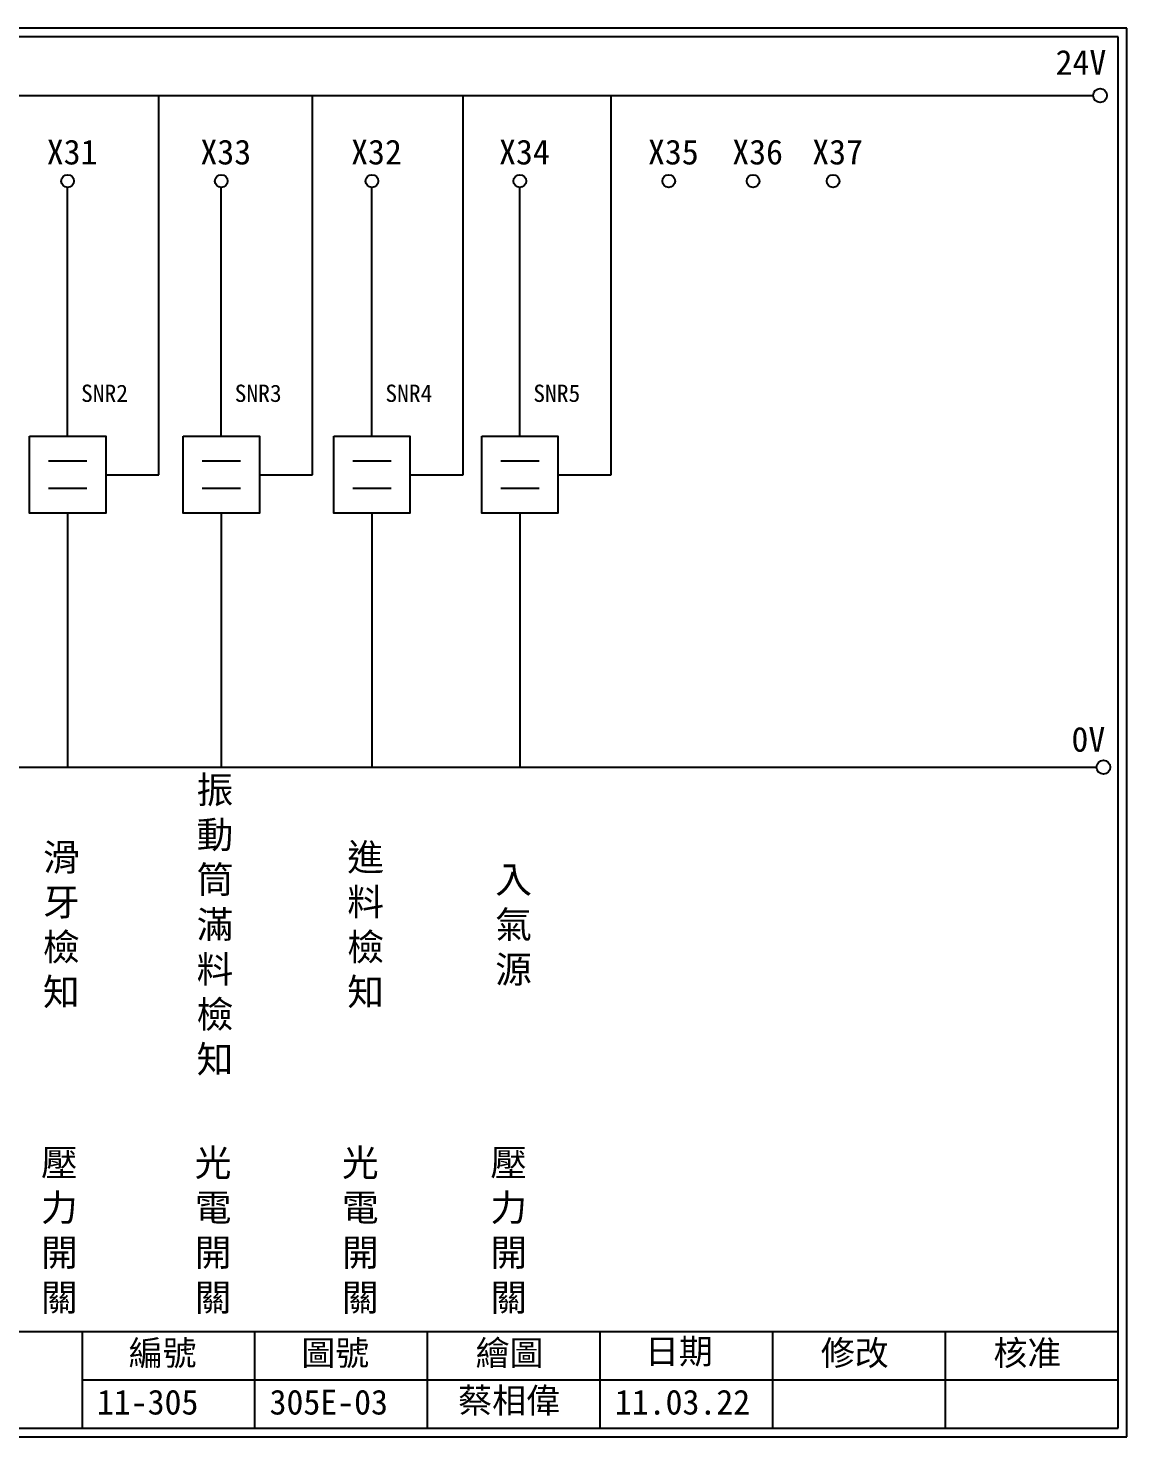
# Model space of a CAD drawing. Extents: x 275 to 562, y 265 to 469.
# Drawn here: x 402.8 to 561.9, y 264.9 to 468.9 of the extents above; entities that cross this region are included whole.
import ezdxf

# ---------------------------------------------------------------- set-up
doc = ezdxf.new("R2010")
doc.units = 0
doc.layers.get('0').update_dxf_attribs({"linetype": 'CONTINUOUS'})
doc.layers.add('圖框層', color=7, linetype='CONTINUOUS')
doc.layers.add('標尺寸層', color=3, linetype='CONTINUOUS')
doc.styles.add('CNS', font='romanc.shx', dxfattribs={"bigfont": 'chineset.shx'})
doc.styles.add('STSL', font='KAIU.TTF')

msp = doc.modelspace()

# ---------------------------------------------------------------- linework, layer by layer
for p, q in [((421.74, 404.26), (421.74, 459.17)), ((443.99, 404.26), (443.99, 459.17)), ((465.81, 404.26), (465.81, 459.17)), ((487.23, 404.26), (487.23, 459.17)), ((408.51, 409.84), (408.51, 445.86)), ((430.76, 409.84), (430.76, 445.86)), ((452.58, 409.84), (452.58, 445.86)), ((474, 409.84), (474, 445.86)), ((414.03, 404.26), (421.74, 404.26)), ((436.28, 404.26), (443.99, 404.26)), ((458.09, 404.26), (465.81, 404.26)), ((479.52, 404.26), (487.23, 404.26)), ((408.51, 398.68), (408.51, 361.9)), ((430.76, 398.68), (430.76, 361.9)), ((452.58, 398.68), (452.58, 361.9)), ((474, 398.68), (474, 361.9))]:
    msp.add_line(p, q)
for points in [[(403, 409.84), (414.03, 409.84), (414.03, 398.68), (403, 398.68)], [(425.25, 409.84), (436.28, 409.84), (436.28, 398.68), (425.25, 398.68)], [(447.07, 409.84), (458.09, 409.84), (458.09, 398.68), (447.07, 398.68)], [(468.49, 409.84), (479.52, 409.84), (479.52, 398.68), (468.49, 398.68)]]:
    msp.add_lwpolyline(points, close=True)
for centre in [(558.02, 459.17), (558.5, 361.9)]:
    msp.add_circle(centre, 1)
at = {"layer": '圖框層', "color": 7}
for p, q in [((561.9, 468.91), (274.9, 468.91)), ((560.65, 467.66), (276.15, 467.66)), ((560.65, 266.2), (560.65, 467.66)), ((561.9, 264.95), (561.9, 468.91)), ((276.15, 280.2), (560.65, 280.2)), ((410.65, 266.2), (410.65, 280.2)), ((435.65, 266.2), (435.65, 280.2)), ((460.65, 266.2), (460.65, 280.2)), ((485.65, 266.2), (485.65, 280.2)), ((510.65, 266.2), (510.65, 280.2)), ((535.65, 266.2), (535.65, 280.2)), ((410.65, 273.2), (560.65, 273.2)), ((276.15, 266.2), (560.65, 266.2)), ((274.9, 264.95), (561.9, 264.95))]:
    msp.add_line(p, q, dxfattribs=at)
at = {"layer": '標尺寸層', "color": 7}
for p, q in [((279.42, 459.17), (557.02, 459.17)), ((405.75, 406.29), (411.32, 406.29)), ((428, 406.29), (433.57, 406.29)), ((449.82, 406.29), (455.39, 406.29)), ((471.24, 406.29), (476.81, 406.29)), ((405.75, 402.32), (411.32, 402.32)), ((428, 402.32), (433.57, 402.32)), ((449.82, 402.32), (455.39, 402.32)), ((471.24, 402.32), (476.81, 402.32)), ((279.63, 361.9), (557.5, 361.9))]:
    msp.add_line(p, q, dxfattribs=at)
for centre in [(408.51, 446.78), (430.76, 446.78), (452.58, 446.78), (474, 446.78), (495.57, 446.78), (507.78, 446.78), (519.36, 446.78)]:
    msp.add_circle(centre, 0.92, dxfattribs=at)

# ---------------------------------------------------------------- texts
at = {"layer": '圖框層', "color": 4, "style": 'STSL'}
for s, height, p in [('24V', 3.6, (551.58, 462.16)), ('X31', 3.6, (405.5, 449.18)), ('X33', 3.6, (427.75, 449.18)), ('X32', 3.6, (449.57, 449.18)), ('X34', 3.6, (470.99, 449.18)), ('X35', 3.6, (492.56, 449.18)), ('X36', 3.6, (504.76, 449.18)), ('X37', 3.6, (516.34, 449.18)), ('SNR2', 2.5, (410.46, 414.8)), ('SNR3', 2.5, (432.71, 414.8)), ('SNR4', 2.5, (454.53, 414.8)), ('SNR5', 2.5, (475.95, 414.8)), ('0V', 3.6, (553.88, 364.15)), ('繪圖', 3.6, (467.59, 275.29)), ('日期', 3.6, (492.12, 275.53)), ('編號', 3.6, (417.36, 275.28)), ('圖號', 3.6, (442.36, 275.28)), ('修改', 3.6, (517.59, 275.29)), ('核准', 3.6, (542.59, 275.29)), ('11-305', 3.6, (412.76, 268.17)), ('305E-03', 3.6, (437.76, 268.17)), ('蔡相偉', 3.6, (465.08, 268.41)), ('11.03.22', 3.6, (487.76, 268.17))]:
    msp.add_text(s, height=height, dxfattribs=at).set_placement(p)
at = {"layer": '標尺寸層', "color": 7, "char_height": 3.9, "width": 4.9608, "attachment_point": 5, "style": 'CNS'}
for s, insert in [('{\\fDFKai-SB|b0|i0|c136|p65;振動筒滿料檢知}', (429.85, 338.92)), ('{\\fDFKai-SB|b0|i0|c136|p65;滑牙檢知}', (407.6, 338.92)), ('{\\fDFKai-SB|b0|i0|c136|p65;進料檢知}', (451.67, 338.92)), ('{\\fDFKai-SB|b0|i0|c136|p65;入氣源}', (473.09, 338.92)), ('{\\fDFKai-SB|b0|i0|c136|p65;壓力開關}', (407.32, 294.67)), ('{\\fDFKai-SB|b0|i0|c136|p65;光電開關}', (429.58, 294.67)), ('{\\fDFKai-SB|b0|i0|c136|p65;光電開關}', (450.9, 294.67)), ('{\\fDFKai-SB|b0|i0|c136|p65;壓力開關}', (472.39, 294.67))]:
    msp.add_mtext(s, dxfattribs=dict(at, insert=insert))

doc.saveas('drawing.dxf')
